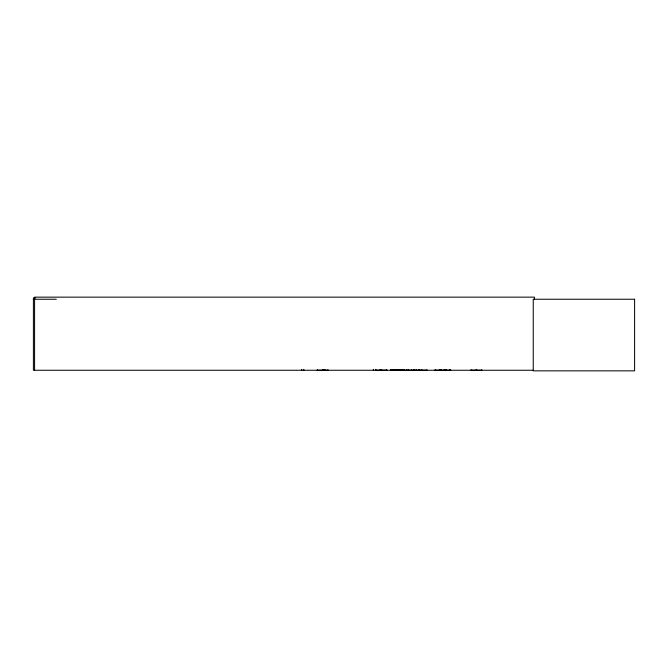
<?xml version="1.0" encoding="UTF-8"?>
<svg xmlns="http://www.w3.org/2000/svg" width="668" height="668" viewBox="0 0 668 668"><rect width="100%" height="100%" fill="white"/><g stroke="black" fill="none" stroke-linecap="round" stroke-linejoin="round"><path stroke-width="1" d="M401.284 370.164L401.293 369.663M411.588 370.231L411.68 369.663M434.826 370.256L450.775 370.197M435.411 370.181L435.311 369.663M435.194 370.181L435.252 369.713M441.448 370.181L441.506 369.713M323.571 370.181L323.646 369.713M35.487 297.895L33.4 297.895L33.4 370.256L533.381 370.256M33.4 299.239L56.312 299.239M390.78 369.788L404.157 369.788M390.755 369.963L404.182 369.98M386.805 370.105L376.067 370.231L376.067 369.663M390.772 370.214L426.935 370.181L426.935 369.663M450.199 370.181L450.299 369.663M440.337 370.181L440.304 369.713L440.27 370.256M419.128 370.164L419.12 369.663M408.758 370.164L408.741 369.663M534.425 299.239L534.425 297.143L34.577 297.143L34.577 370.256M481.787 369.663L481.787 370.256L471.04 370.181L471.04 369.663M476.601 369.513L476.601 370.256M476.226 369.513L476.226 370.256M449.965 369.663L449.965 370.256M446.316 369.513L446.316 370.256M446.099 369.513L446.099 370.256M445.339 369.663L445.339 370.256M444.771 369.513L444.771 370.256M444.437 369.513L444.437 370.256M444.045 369.663L444.045 370.256M441.565 369.663L441.565 370.256M441.181 369.513L441.181 370.256M440.838 369.513L440.838 370.256M439.519 369.513L439.519 370.256M439.302 369.513L439.302 370.256M435.645 369.663L435.645 370.256M421.75 369.513L421.75 370.256M421.374 369.513L421.374 370.256M419.112 369.663L419.112 370.256M416.189 369.663L416.189 370.256M413.943 369.513L413.96 370.256M413.584 369.513L413.601 370.256M406.812 369.513L406.829 370.256M386.805 369.663L386.805 370.256M381.62 369.513L381.62 370.256M381.311 369.663L381.311 370.256L381.253 369.513M380.075 369.513L380.075 370.256M375.449 369.362L375.449 370.256M373.354 369.362L373.354 370.256M327.971 369.663L327.971 370.256L317.225 370.231L317.233 369.663M324.949 369.513L324.949 370.256M323.788 369.663L323.788 370.256M322.786 369.513L322.794 370.256M322.41 369.513L322.427 370.256M303.823 369.362L303.823 370.256M301.736 369.362L301.736 370.256M634.6 299.239L533.248 299.239L533.248 370.857L634.6 370.857L634.6 299.239M406.461 370.256L406.461 369.513L406.453 370.256"/></g></svg>
